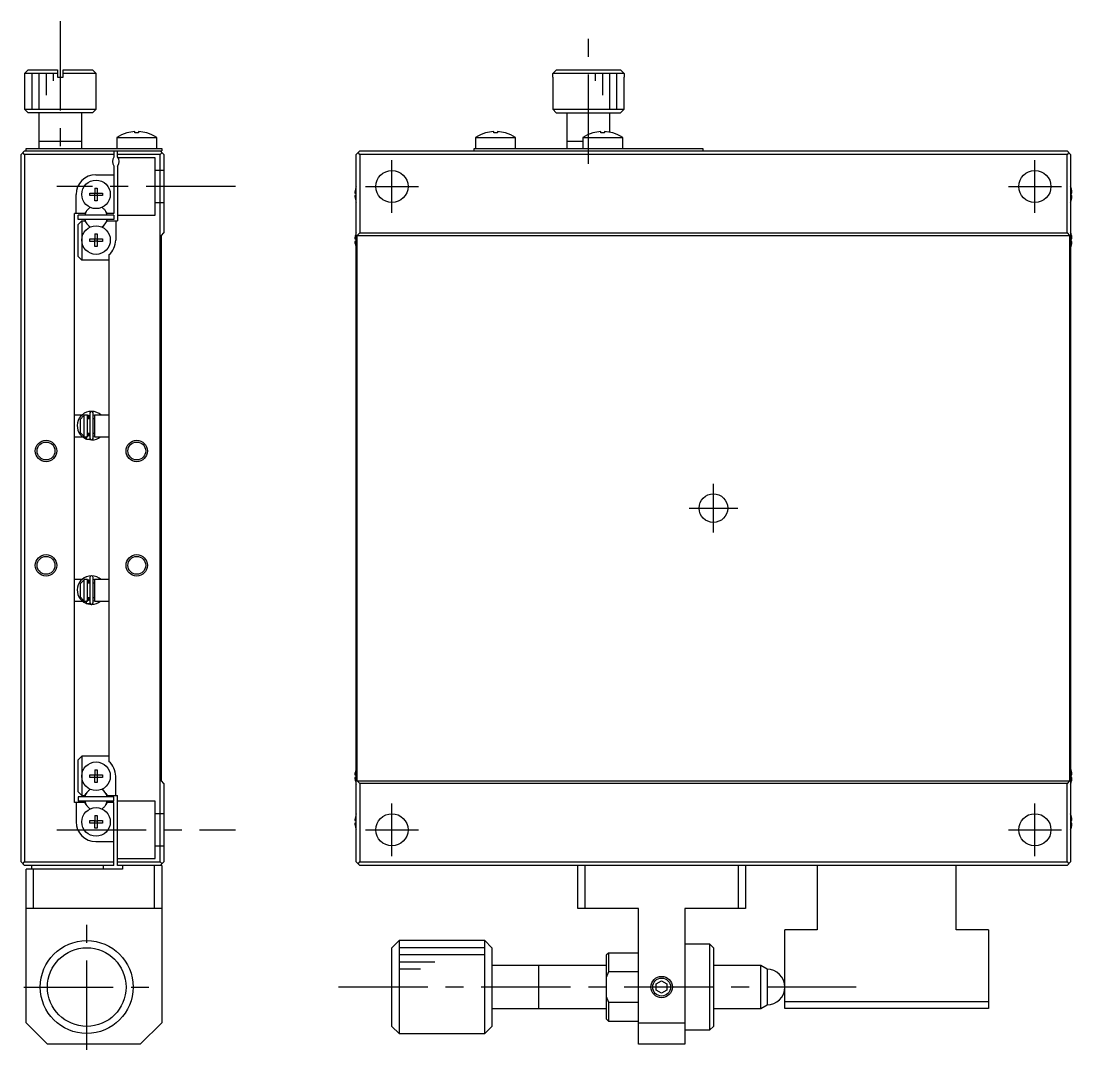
# Model space of a CAD drawing. Extents: x 27 to 399, y -7 to 250.
# Drawn here: x 251.7 to 398.8, y 65.5 to 209.5 of the extents above; entities that cross this region are included whole.
import ezdxf

# ---------------------------------------------------------------- set-up
doc = ezdxf.new("R2010")
doc.units = 0
doc.header["$LTSCALE"] = 10
doc.linetypes.add('CENTER', pattern=[2, 1.25, -0.25, 0.25, -0.25])
doc.linetypes.add('DASHED', pattern=[3.5, 2, -1.5])
doc.layers.get('0').update_dxf_attribs({"linetype": 'CONTINUOUS'})
doc.layers.add('CENTER', color=1, linetype='CENTER')

msp = doc.modelspace()

# ---------------------------------------------------------------- linework, layer by layer
at = {"color": 7, "linetype": 'CONTINUOUS'}
for p, q in [((252.708123, 202.643463), (252.208123, 202.143463)), ((256.808123, 202.143463), (252.208123, 202.143463)), ((252.208123, 202.143463), (252.208123, 197.143463)), ((252.708123, 202.643463), (256.808123, 202.643463)), ((256.808123, 202.643463), (256.808123, 201.643463)), ((256.808123, 201.643463), (257.608123, 201.643463)), ((257.608123, 202.643463), (261.708123, 202.643463)), ((257.608123, 201.643463), (257.608123, 202.643463)), ((262.208123, 202.143463), (257.608123, 202.143463)), ((262.208123, 202.143463), (261.708123, 202.643463)), ((262.208123, 197.143463), (262.208123, 202.143463)), ((326.133259, 201.643463), (326.149285, 201.643463)), ((326.133259, 201.643463), (326.133259, 197.143463)), ((326.149285, 202.143463), (326.651072, 202.643463)), ((326.149285, 201.643463), (326.149285, 202.143463)), ((336.117233, 202.143463), (326.149285, 202.143463)), ((326.651072, 202.643463), (335.615446, 202.643463)), ((335.615446, 202.643463), (336.117233, 202.143463)), ((336.117233, 202.143463), (336.117233, 201.643463)), ((336.117233, 201.643463), (336.133259, 201.643463)), ((336.133259, 197.143463), (336.133259, 201.643463)), ((252.208123, 197.143463), (262.208123, 197.143463)), ((252.208123, 197.143463), (252.708123, 196.643463)), ((261.708123, 196.643463), (262.208123, 197.143463)), ((326.133259, 197.143463), (336.133259, 197.143463)), ((326.133259, 197.143463), (326.633259, 196.643463)), ((335.633259, 196.643463), (336.133259, 197.143463)), ((261.708123, 196.643463), (252.708123, 196.643463)), ((254.208123, 196.643463), (254.208123, 191.643463)), ((260.208123, 191.643463), (260.208123, 196.643463)), ((326.633259, 196.643463), (335.633259, 196.643463)), ((328.133259, 196.643463), (328.133259, 191.643463)), ((334.133259, 193.935538), (334.133259, 196.643463)), ((265.108123, 193.185926), (270.708123, 193.185926)), ((265.108123, 193.185926), (265.108123, 191.643463)), ((266.508984, 193.836668), (266.505976, 193.842836)), ((267.648123, 193.836668), (267.648123, 194.029925)), ((268.168123, 193.836668), (267.648123, 193.836668)), ((268.168123, 194.029925), (268.168123, 193.836668)), ((269.310271, 193.842836), (269.307262, 193.836668)), ((270.708123, 191.643463), (270.708123, 193.185926)), ((315.333259, 193.185926), (315.333259, 191.643463)), ((315.333259, 193.185926), (320.933259, 193.185926)), ((316.73412, 193.836668), (316.731111, 193.842836)), ((317.873259, 193.836668), (317.873259, 194.029925)), ((318.393259, 193.836668), (317.873259, 193.836668)), ((318.393259, 194.029925), (318.393259, 193.836668)), ((319.535407, 193.842836), (319.532398, 193.836668)), ((320.933259, 191.643463), (320.933259, 193.185926)), ((330.333259, 193.185926), (330.333259, 191.643463)), ((330.333259, 193.185926), (335.933259, 193.185926)), ((331.73412, 193.836668), (331.731111, 193.842836)), ((332.873259, 193.836668), (332.873259, 194.029925)), ((333.393259, 193.836668), (332.873259, 193.836668)), ((333.393259, 194.029925), (333.393259, 193.836668)), ((334.535407, 193.842836), (334.532398, 193.836668)), ((335.933259, 191.643463), (335.933259, 193.185926)), ((252.208123, 191.343463), (251.708123, 190.843463)), ((252.208123, 191.343463), (271.408123, 191.343463)), ((252.408123, 191.343463), (252.408123, 191.643463)), ((252.408123, 191.643463), (271.408123, 191.643463)), ((260.208123, 192.643463), (254.208123, 192.643463)), ((264.708123, 191.343463), (264.708123, 190.443463)), ((265.208123, 190.504901), (265.208123, 191.343463)), ((271.708123, 190.843463), (271.208123, 191.343463)), ((271.408123, 191.643463), (271.408123, 191.343463)), ((299.133259, 191.343463), (298.633259, 190.843463)), ((299.133259, 191.343463), (398.133259, 191.343463)), ((315.133259, 191.343463), (315.133259, 191.643463)), ((315.133259, 191.643463), (347.133259, 191.643463)), ((330.333259, 192.643463), (328.133259, 192.643463)), ((347.133259, 191.643463), (347.133259, 191.343463)), ((398.633259, 190.843463), (398.133259, 191.343463)), ((251.708123, 91.843463), (251.708123, 190.843463)), ((252.208123, 190.843463), (251.958123, 191.093463)), ((264.708123, 190.843463), (252.208123, 190.843463)), ((252.208123, 190.843463), (252.208123, 91.843463)), ((271.208123, 190.843463), (265.208123, 190.843463)), ((271.458123, 191.093463), (271.208123, 190.843463)), ((271.208123, 91.843463), (271.208123, 190.843463)), ((271.708123, 190.843463), (271.708123, 179.843463)), ((298.633259, 91.843463), (298.633259, 190.843463)), ((299.133259, 190.843463), (298.883259, 191.093463)), ((398.133259, 190.843463), (299.133259, 190.843463)), ((299.133259, 190.843463), (299.133259, 179.843463)), ((398.383259, 191.093463), (398.133259, 190.843463)), ((398.133259, 179.843463), (398.133259, 190.843463)), ((398.633259, 190.843463), (398.633259, 91.843463)), ((264.708123, 189.243463), (264.708123, 182.543463)), ((265.208123, 189.182025), (265.208123, 181.543463)), ((262.158123, 187.993463), (264.708123, 187.993463)), ((261.321762, 185.063463), (261.321762, 185.423463)), ((261.321762, 185.423463), (262.028123, 185.423463)), ((262.028123, 186.129824), (262.388123, 186.129824)), ((262.028123, 186.129824), (262.028123, 185.423463)), ((262.038495, 185.413091), (262.028123, 185.423463)), ((262.038495, 185.413091), (262.377751, 185.413091)), ((262.038495, 185.073835), (262.038495, 185.413091)), ((262.377751, 185.413091), (262.388123, 185.423463)), ((262.377751, 185.413091), (262.377751, 185.073835)), ((262.388123, 186.129824), (262.388123, 185.423463)), ((262.388123, 185.423463), (263.094485, 185.423463)), ((263.094485, 185.423463), (263.094485, 185.063463)), ((298.4434, 185.423463), (298.563737, 185.423463)), ((298.559115, 186.132079), (298.563737, 186.129824)), ((298.563737, 185.423463), (298.563737, 185.063463)), ((398.702781, 186.129824), (398.707403, 186.132079)), ((398.702781, 185.423463), (398.823118, 185.423463)), ((398.702781, 185.063463), (398.702781, 185.423463)), ((259.408123, 182.543463), (259.408123, 185.243463)), ((262.028123, 185.063463), (261.321762, 185.063463)), ((262.038495, 185.073835), (262.028123, 185.063463)), ((262.028123, 184.357101), (262.028123, 185.063463)), ((262.388123, 184.357101), (262.028123, 184.357101)), ((262.377751, 185.073835), (262.038495, 185.073835)), ((262.377751, 185.073835), (262.388123, 185.063463)), ((262.388123, 185.063463), (262.388123, 184.357101)), ((263.094485, 185.063463), (262.388123, 185.063463)), ((298.563737, 185.063463), (298.4434, 185.063463)), ((298.563737, 184.357101), (298.559115, 184.354847)), ((398.823118, 185.063463), (398.702781, 185.063463)), ((398.707403, 184.354847), (398.702781, 184.357101)), ((259.208123, 100.143463), (259.208123, 182.543463)), ((260.663711, 182.543463), (259.208123, 182.543463)), ((260.833308, 182.837213), (260.663711, 182.543463)), ((263.752535, 182.543463), (263.582939, 182.837213)), ((264.708123, 182.543463), (263.752535, 182.543463)), ((259.708123, 181.743463), (259.708123, 182.343463)), ((264.708123, 182.343463), (259.708123, 182.343463)), ((264.708123, 181.743463), (259.708123, 181.743463)), ((259.708123, 181.043463), (260.208123, 181.543463)), ((259.708123, 176.543463), (259.708123, 181.043463)), ((260.208123, 181.543463), (260.663711, 181.543463)), ((260.208123, 181.543463), (260.208123, 176.043463)), ((260.663711, 181.543463), (260.833308, 181.249713)), ((263.582939, 181.249713), (263.752535, 181.543463)), ((263.752535, 181.543463), (265.208123, 181.543463)), ((264.708123, 182.343463), (264.708123, 181.743463)), ((264.958123, 181.543463), (264.958123, 178.843463)), ((262.028123, 179.729824), (262.388123, 179.729824)), ((262.028123, 179.729824), (262.028123, 179.023463)), ((262.388123, 179.729824), (262.388123, 179.023463)), ((271.358123, 179.493463), (271.708123, 179.843463)), ((271.358123, 103.193463), (271.358123, 179.493463)), ((298.559115, 179.732079), (298.563737, 179.729824)), ((298.783259, 179.493463), (299.133259, 179.843463)), ((298.783259, 103.193463), (298.783259, 179.493463)), ((298.783259, 179.493463), (398.483259, 179.493463)), ((299.133259, 179.843463), (398.133259, 179.843463)), ((398.133259, 179.843463), (398.483259, 179.493463)), ((398.483259, 179.493463), (398.483259, 103.193463)), ((398.702781, 179.729824), (398.707403, 179.732079)), ((261.321762, 178.663463), (261.321762, 179.023463)), ((261.321762, 179.023463), (262.028123, 179.023463)), ((262.028123, 178.663463), (261.321762, 178.663463)), ((262.038495, 179.013091), (262.028123, 179.023463)), ((262.038495, 178.673835), (262.028123, 178.663463)), ((262.028123, 177.957101), (262.028123, 178.663463)), ((262.038495, 179.013091), (262.377751, 179.013091)), ((262.038495, 178.673835), (262.038495, 179.013091)), ((262.377751, 178.673835), (262.038495, 178.673835)), ((262.377751, 179.013091), (262.388123, 179.023463)), ((262.377751, 179.013091), (262.377751, 178.673835)), ((262.377751, 178.673835), (262.388123, 178.663463)), ((262.388123, 179.023463), (263.094485, 179.023463)), ((262.388123, 178.663463), (262.388123, 177.957101)), ((263.094485, 178.663463), (262.388123, 178.663463)), ((263.094485, 179.023463), (263.094485, 178.663463)), ((298.4434, 179.023463), (298.563737, 179.023463)), ((298.563737, 178.663463), (298.4434, 178.663463)), ((298.563737, 179.023463), (298.563737, 178.663463)), ((398.702781, 179.023463), (398.823118, 179.023463)), ((398.702781, 178.663463), (398.702781, 179.023463)), ((398.823118, 178.663463), (398.702781, 178.663463)), ((260.208123, 176.043463), (259.708123, 176.543463)), ((262.388123, 177.957101), (262.028123, 177.957101)), ((264.008123, 176.764401), (264.008123, 105.922525)), ((298.563737, 177.957101), (298.559115, 177.954847)), ((398.707403, 177.954847), (398.702781, 177.957101)), ((264.008123, 176.043463), (260.208123, 176.043463)), ((260.847253, 154.746624), (260.795159, 154.726961)), ((261.348307, 154.659547), (261.348307, 151.109547)), ((261.798307, 151.109547), (261.798307, 154.659547)), ((260.206478, 154.343463), (259.208123, 154.343463)), ((260.008123, 153.759978), (260.508123, 154.289146)), ((260.008123, 153.759978), (260.008123, 151.926948)), ((261.008123, 154.343463), (260.508123, 154.343463)), ((260.508123, 154.343463), (260.508123, 151.343463)), ((261.008123, 151.343463), (261.008123, 154.343463)), ((261.348307, 153.843463), (261.008123, 153.843463)), ((261.01179, 154.326123), (261.02287, 154.328564)), ((261.02287, 154.328564), (261.036321, 154.330882)), ((261.036321, 154.330882), (261.049874, 154.332518)), ((261.049874, 154.332518), (261.063494, 154.333469)), ((261.063494, 154.333469), (261.077147, 154.33373)), ((261.077147, 154.33373), (261.090797, 154.333302)), ((261.090797, 154.333302), (261.104409, 154.332186)), ((261.104409, 154.332186), (261.117948, 154.330383)), ((261.117948, 154.330383), (261.131378, 154.3279)), ((261.131378, 154.3279), (261.144666, 154.324743)), ((261.144666, 154.324743), (261.157777, 154.320921)), ((261.157777, 154.320921), (261.170677, 154.316443)), ((261.170677, 154.316443), (261.183335, 154.311323)), ((261.183335, 154.311323), (261.195717, 154.305575)), ((261.195717, 154.305575), (261.207793, 154.299213)), ((261.207793, 154.299213), (261.219533, 154.292255)), ((261.208123, 153.843463), (261.208123, 154.29948)), ((261.219533, 154.292255), (261.230908, 154.284719)), ((261.230908, 154.284719), (261.241889, 154.276627)), ((261.241889, 154.276627), (261.252449, 154.267998)), ((261.252449, 154.267998), (261.262565, 154.258856)), ((261.262565, 154.258856), (261.27221, 154.249224)), ((261.27221, 154.249224), (261.281362, 154.239127)), ((261.281362, 154.239127), (261.29, 154.228592)), ((261.29, 154.228592), (261.298103, 154.217644)), ((261.298103, 154.217644), (261.305652, 154.206312)), ((261.305652, 154.206312), (261.312631, 154.194623)), ((261.312631, 154.194623), (261.319023, 154.182608)), ((261.319023, 154.182608), (261.324813, 154.170294)), ((261.324813, 154.170294), (261.329989, 154.157714)), ((261.329989, 154.157714), (261.33454, 154.144897)), ((261.33454, 154.144897), (261.338454, 154.131875)), ((261.338454, 154.131875), (261.341724, 154.118678)), ((261.341724, 154.118678), (261.344343, 154.10534)), ((261.344343, 154.10534), (261.346304, 154.091891)), ((261.346304, 154.091891), (261.347603, 154.078364)), ((261.347603, 154.078364), (261.348238, 154.064791)), ((261.348238, 154.064791), (261.348307, 154.058684)), ((262.008123, 153.843463), (261.798307, 153.843463)), ((261.798372, 154.418342), (262.097139, 154.343871)), ((264.008123, 154.343463), (262.008123, 154.343463)), ((262.008123, 154.343463), (262.008123, 151.343463)), ((260.508123, 151.39778), (260.008123, 151.926948)), ((261.008123, 151.843463), (261.348307, 151.843463)), ((261.208123, 151.469996), (261.208123, 151.843463)), ((261.285898, 151.535368), (261.277029, 151.525061)), ((261.294246, 151.546099), (261.285898, 151.535368)), ((261.302051, 151.557227), (261.294246, 151.546099)), ((261.309297, 151.568725), (261.302051, 151.557227)), ((261.315967, 151.580564), (261.309297, 151.568725)), ((261.322044, 151.592716), (261.315967, 151.580564)), ((261.327517, 151.605151), (261.322044, 151.592716)), ((261.332371, 151.617839), (261.327517, 151.605151)), ((261.336597, 151.63075), (261.332371, 151.617839)), ((261.340184, 151.643852), (261.336597, 151.63075)), ((261.343124, 151.657114), (261.340184, 151.643852)), ((261.345411, 151.670504), (261.343124, 151.657114)), ((261.347039, 151.683991), (261.345411, 151.670504)), ((261.348005, 151.697543), (261.347039, 151.683991)), ((261.348307, 151.710411), (261.348005, 151.697543)), ((261.798307, 151.843463), (262.008123, 151.843463)), ((259.208123, 151.343463), (260.299779, 151.343463)), ((260.508123, 151.343463), (261.008123, 151.343463)), ((260.71344, 151.079457), (260.794003, 151.04322)), ((260.786128, 151.046525), (260.866387, 151.288437)), ((260.793297, 151.050626), (260.793264, 151.046695)), ((260.793264, 151.046695), (260.793664, 151.044205)), ((260.793849, 151.05571), (260.793297, 151.050626)), ((260.793664, 151.044205), (260.793977, 151.043381)), ((260.794915, 151.061918), (260.793849, 151.05571)), ((260.793977, 151.043381), (260.795159, 151.042134)), ((260.794003, 151.04322), (260.838387, 151.025085)), ((260.796491, 151.069212), (260.794915, 151.061918)), ((260.795159, 151.042134), (260.826822, 151.029636)), ((260.798566, 151.077551), (260.796491, 151.069212)), ((260.801129, 151.086886), (260.798566, 151.077551)), ((260.804165, 151.097164), (260.801129, 151.086886)), ((260.807656, 151.108325), (260.804165, 151.097164)), ((260.811583, 151.120303), (260.807656, 151.108325)), ((260.815921, 151.13303), (260.811583, 151.120303)), ((260.820647, 151.146432), (260.815921, 151.13303)), ((260.825732, 151.160431), (260.820647, 151.146432)), ((260.831147, 151.174946), (260.825732, 151.160431)), ((260.826822, 151.029636), (260.86084, 151.018082)), ((260.836861, 151.189893), (260.831147, 151.174946)), ((260.842841, 151.205185), (260.836861, 151.189893)), ((260.838387, 151.025085), (261.553901, 150.885403)), ((260.849052, 151.220733), (260.842841, 151.205185)), ((260.855458, 151.236447), (260.849052, 151.220733)), ((260.862022, 151.252237), (260.855458, 151.236447)), ((260.86084, 151.018082), (260.895388, 151.008238)), ((260.868706, 151.26801), (260.862022, 151.252237)), ((260.866387, 151.288437), (260.891525, 151.343479)), ((260.87547, 151.283676), (260.868706, 151.26801)), ((260.882277, 151.299142), (260.87547, 151.283676)), ((260.889086, 151.314321), (260.882277, 151.299142)), ((260.895858, 151.329123), (260.889086, 151.314321)), ((260.895388, 151.008238), (260.930378, 151.000128)), ((260.902553, 151.343463), (260.895858, 151.329123)), ((260.930378, 151.000128), (260.965726, 150.993773)), ((260.965726, 150.993773), (261.001343, 150.989187)), ((261.001343, 150.989187), (261.037141, 150.986382)), ((261.016764, 151.441816), (261.008105, 151.443892)), ((261.030166, 151.439187), (261.016764, 151.441816)), ((261.043684, 151.437238), (261.030166, 151.439187)), ((261.037141, 150.986382), (261.073034, 150.985364)), ((261.057283, 151.435974), (261.043684, 151.437238)), ((261.070926, 151.435398), (261.057283, 151.435974)), ((261.08458, 151.435512), (261.070926, 151.435398)), ((261.073034, 150.985364), (261.108933, 150.986136)), ((261.098209, 151.436315), (261.08458, 151.435512)), ((261.111777, 151.437804), (261.098209, 151.436315)), ((261.108933, 150.986136), (261.144749, 150.988695)), ((261.12525, 151.439975), (261.111777, 151.437804)), ((261.138594, 151.442821), (261.12525, 151.439975)), ((261.151774, 151.446335), (261.138594, 151.442821)), ((261.144749, 150.988695), (261.180394, 150.993037)), ((261.164758, 151.450507), (261.151774, 151.446335)), ((261.177512, 151.455324), (261.164758, 151.450507)), ((261.190005, 151.460774), (261.177512, 151.455324)), ((261.180394, 150.993037), (261.215781, 150.999148)), ((261.202205, 151.466842), (261.190005, 151.460774)), ((261.214083, 151.473511), (261.202205, 151.466842)), ((261.22561, 151.480764), (261.214083, 151.473511)), ((261.215781, 150.999148), (261.250823, 151.007016)), ((261.236757, 151.488581), (261.22561, 151.480764)), ((261.247497, 151.496941), (261.236757, 151.488581)), ((261.257805, 151.505824), (261.247497, 151.496941)), ((261.250823, 151.007016), (261.285433, 151.016621)), ((261.267657, 151.515205), (261.257805, 151.505824)), ((261.277029, 151.525061), (261.267657, 151.515205)), ((261.285433, 151.016621), (261.319527, 151.027938)), ((261.319527, 151.027938), (261.35302, 151.040942)), ((261.35302, 151.040942), (261.358391, 151.043208)), ((262.008248, 151.396517), (261.798364, 151.350439)), ((262.008123, 151.343463), (264.008123, 151.343463)), ((260.206478, 131.343463), (259.208123, 131.343463)), ((260.008123, 130.759978), (260.508123, 131.289146)), ((261.008123, 131.343463), (260.508123, 131.343463)), ((260.508123, 131.343463), (260.508123, 128.343463)), ((260.847253, 131.746624), (260.795159, 131.726961)), ((261.008123, 128.343463), (261.008123, 131.343463)), ((261.01179, 131.326123), (261.02287, 131.328564)), ((261.02287, 131.328564), (261.036321, 131.330882)), ((261.036321, 131.330882), (261.049874, 131.332518)), ((261.049874, 131.332518), (261.063494, 131.333469)), ((261.063494, 131.333469), (261.077147, 131.33373)), ((261.077147, 131.33373), (261.090797, 131.333302)), ((261.090797, 131.333302), (261.104409, 131.332186)), ((261.104409, 131.332186), (261.117948, 131.330383)), ((261.117948, 131.330383), (261.131378, 131.3279)), ((261.131378, 131.3279), (261.144666, 131.324743)), ((261.144666, 131.324743), (261.157777, 131.320921)), ((261.157777, 131.320921), (261.170677, 131.316443)), ((261.170677, 131.316443), (261.183335, 131.311323)), ((261.183335, 131.311323), (261.195717, 131.305575)), ((261.195717, 131.305575), (261.207793, 131.299213)), ((261.207793, 131.299213), (261.219533, 131.292255)), ((261.208123, 130.843463), (261.208123, 131.29948)), ((261.219533, 131.292255), (261.230908, 131.284719)), ((261.230908, 131.284719), (261.241889, 131.276627)), ((261.241889, 131.276627), (261.252449, 131.267998)), ((261.252449, 131.267998), (261.262565, 131.258856)), ((261.262565, 131.258856), (261.27221, 131.249224)), ((261.27221, 131.249224), (261.281362, 131.239127)), ((261.281362, 131.239127), (261.29, 131.228592)), ((261.29, 131.228592), (261.298103, 131.217644)), ((261.298103, 131.217644), (261.305652, 131.206312)), ((261.305652, 131.206312), (261.312631, 131.194623)), ((261.312631, 131.194623), (261.319023, 131.182608)), ((261.319023, 131.182608), (261.324813, 131.170294)), ((261.324813, 131.170294), (261.329989, 131.157714)), ((261.329989, 131.157714), (261.33454, 131.144897)), ((261.33454, 131.144897), (261.338454, 131.131875)), ((261.338454, 131.131875), (261.341724, 131.118678)), ((261.341724, 131.118678), (261.344343, 131.10534)), ((261.344343, 131.10534), (261.346304, 131.091891)), ((261.346304, 131.091891), (261.347603, 131.078364)), ((261.347603, 131.078364), (261.348238, 131.064791)), ((261.348238, 131.064791), (261.348307, 131.058684)), ((261.348307, 131.659547), (261.348307, 128.109547)), ((261.798307, 128.109547), (261.798307, 131.659547)), ((261.798372, 131.418342), (262.097139, 131.343871)), ((264.008123, 131.343463), (262.008123, 131.343463)), ((262.008123, 131.343463), (262.008123, 128.343463)), ((260.008123, 130.759978), (260.008123, 128.926948)), ((261.348307, 130.843463), (261.008123, 130.843463)), ((262.008123, 130.843463), (261.798307, 130.843463)), ((259.208123, 128.343463), (260.299779, 128.343463)), ((260.508123, 128.39778), (260.008123, 128.926948)), ((260.508123, 128.343463), (261.008123, 128.343463)), ((260.71344, 128.079457), (260.78656, 128.046386)), ((260.786128, 128.046525), (260.866387, 128.288437)), ((260.78656, 128.046386), (260.838387, 128.025085)), ((260.793298, 128.050641), (260.793263, 128.046707)), ((260.793263, 128.046707), (260.793664, 128.044205)), ((260.793851, 128.055729), (260.793298, 128.050641)), ((260.793664, 128.044205), (260.793977, 128.043381)), ((260.794919, 128.061938), (260.793851, 128.055729)), ((260.793977, 128.043381), (260.795159, 128.042134)), ((260.796496, 128.069235), (260.794919, 128.061938)), ((260.795159, 128.042134), (260.826822, 128.029636)), ((260.798573, 128.077575), (260.796496, 128.069235)), ((260.801137, 128.086912), (260.798573, 128.077575)), ((260.804173, 128.097191), (260.801137, 128.086912)), ((260.807665, 128.108352), (260.804173, 128.097191)), ((260.811592, 128.12033), (260.807665, 128.108352)), ((260.81593, 128.133057), (260.811592, 128.12033)), ((260.820656, 128.146458), (260.81593, 128.133057)), ((260.825741, 128.160456), (260.820656, 128.146458)), ((260.831156, 128.17497), (260.825741, 128.160456)), ((260.826822, 128.029636), (260.86084, 128.018082)), ((260.83687, 128.189915), (260.831156, 128.17497)), ((260.842849, 128.205205), (260.83687, 128.189915)), ((260.838387, 128.025085), (261.553901, 127.885403)), ((260.84906, 128.220751), (260.842849, 128.205205)), ((260.855465, 128.236463), (260.84906, 128.220751)), ((260.862028, 128.252251), (260.855465, 128.236463)), ((260.86084, 128.018082), (260.895388, 128.008238)), ((260.868711, 128.268022), (260.862028, 128.252251)), ((260.866387, 128.288437), (260.891525, 128.343479)), ((260.875474, 128.283685), (260.868711, 128.268022)), ((260.88228, 128.299149), (260.875474, 128.283685)), ((260.889088, 128.314325), (260.88228, 128.299149)), ((260.895858, 128.329125), (260.889088, 128.314325)), ((260.895388, 128.008238), (260.930378, 128.000128)), ((260.902553, 128.343463), (260.895858, 128.329125)), ((260.930378, 128.000128), (260.965726, 127.993773)), ((260.965726, 127.993773), (261.001343, 127.989187)), ((261.016764, 128.441816), (261.008105, 128.443892)), ((261.008123, 128.843463), (261.348307, 128.843463)), ((261.030166, 128.439187), (261.016764, 128.441816)), ((261.043684, 128.437238), (261.030166, 128.439187)), ((261.057283, 128.435974), (261.043684, 128.437238)), ((261.070926, 128.435398), (261.057283, 128.435974)), ((261.08458, 128.435512), (261.070926, 128.435398)), ((261.098209, 128.436315), (261.08458, 128.435512)), ((261.111777, 128.437804), (261.098209, 128.436315)), ((261.12525, 128.439975), (261.111777, 128.437804)), ((261.138594, 128.442821), (261.12525, 128.439975)), ((261.151774, 128.446335), (261.138594, 128.442821)), ((261.144749, 127.988695), (261.180394, 127.993037)), ((261.164758, 128.450507), (261.151774, 128.446335)), ((261.177512, 128.455324), (261.164758, 128.450507)), ((261.190005, 128.460774), (261.177512, 128.455324)), ((261.180394, 127.993037), (261.215781, 127.999148)), ((261.202205, 128.466842), (261.190005, 128.460774)), ((261.214083, 128.473511), (261.202205, 128.466842)), ((261.208123, 128.469996), (261.208123, 128.843463)), ((261.22561, 128.480764), (261.214083, 128.473511)), ((261.215781, 127.999148), (261.250823, 128.007016)), ((261.236757, 128.488581), (261.22561, 128.480764)), ((261.247497, 128.496941), (261.236757, 128.488581)), ((261.257805, 128.505824), (261.247497, 128.496941)), ((261.250823, 128.007016), (261.285433, 128.016621)), ((261.267657, 128.515205), (261.257805, 128.505824)), ((261.277029, 128.525061), (261.267657, 128.515205)), ((261.285898, 128.535368), (261.277029, 128.525061)), ((261.285433, 128.016621), (261.319527, 128.027938)), ((261.294246, 128.546099), (261.285898, 128.535368)), ((261.302051, 128.557227), (261.294246, 128.546099)), ((261.309297, 128.568725), (261.302051, 128.557227)), ((261.315967, 128.580564), (261.309297, 128.568725)), ((261.322044, 128.592716), (261.315967, 128.580564)), ((261.319527, 128.027938), (261.35302, 128.040942)), ((261.327517, 128.605151), (261.322044, 128.592716)), ((261.332371, 128.617839), (261.327517, 128.605151)), ((261.336597, 128.63075), (261.332371, 128.617839)), ((261.340184, 128.643852), (261.336597, 128.63075)), ((261.343124, 128.657114), (261.340184, 128.643852)), ((261.345411, 128.670504), (261.343124, 128.657114)), ((261.347039, 128.683991), (261.345411, 128.670504)), ((261.348005, 128.697543), (261.347039, 128.683991)), ((261.348307, 128.710411), (261.348005, 128.697543)), ((261.35302, 128.040942), (261.358391, 128.043208)), ((261.798307, 128.843463), (262.008123, 128.843463)), ((262.008248, 128.396517), (261.798364, 128.350439)), ((262.008123, 128.343463), (264.008123, 128.343463)), ((261.001343, 127.989187), (261.037141, 127.986382)), ((261.037141, 127.986382), (261.073034, 127.985364)), ((261.073034, 127.985364), (261.108933, 127.986136)), ((261.108933, 127.986136), (261.144749, 127.988695)), ((259.708123, 106.143463), (260.208123, 106.643463)), ((259.708123, 101.643463), (259.708123, 106.143463)), ((264.008123, 106.643463), (260.208123, 106.643463)), ((260.208123, 106.643463), (260.208123, 101.143463)), ((262.028123, 104.729824), (262.388123, 104.729824)), ((262.028123, 104.729824), (262.028123, 104.023463)), ((262.388123, 104.729824), (262.388123, 104.023463)), ((298.559115, 104.732079), (298.563737, 104.729824)), ((398.702781, 104.729824), (398.707403, 104.732079)), ((261.321762, 103.663463), (261.321762, 104.023463)), ((261.321762, 104.023463), (262.028123, 104.023463)), ((262.028123, 103.663463), (261.321762, 103.663463)), ((262.038495, 104.013091), (262.028123, 104.023463)), ((262.038495, 103.673835), (262.028123, 103.663463)), ((262.028123, 102.957101), (262.028123, 103.663463)), ((262.038495, 104.013091), (262.377751, 104.013091)), ((262.038495, 103.673835), (262.038495, 104.013091)), ((262.377751, 103.673835), (262.038495, 103.673835)), ((262.377751, 104.013091), (262.388123, 104.023463)), ((262.377751, 104.013091), (262.377751, 103.673835)), ((262.377751, 103.673835), (262.388123, 103.663463)), ((262.388123, 104.023463), (263.094485, 104.023463)), ((262.388123, 103.663463), (262.388123, 102.957101)), ((263.094485, 103.663463), (262.388123, 103.663463)), ((263.094485, 104.023463), (263.094485, 103.663463)), ((264.958123, 101.143463), (264.958123, 103.843463)), ((271.708123, 102.843463), (271.358123, 103.193463)), ((298.4434, 104.023463), (298.563737, 104.023463)), ((298.563737, 103.663463), (298.4434, 103.663463)), ((298.563737, 104.023463), (298.563737, 103.663463)), ((299.133259, 102.843463), (298.783259, 103.193463)), ((298.783259, 103.193463), (398.483259, 103.193463)), ((398.483259, 103.193463), (398.133259, 102.843463)), ((398.702781, 104.023463), (398.823118, 104.023463)), ((398.702781, 103.663463), (398.702781, 104.023463)), ((398.823118, 103.663463), (398.702781, 103.663463)), ((260.208123, 101.143463), (259.708123, 101.643463)), ((262.388123, 102.957101), (262.028123, 102.957101)), ((271.708123, 102.843463), (271.708123, 91.843463)), ((298.563737, 102.957101), (298.559115, 102.954847)), ((299.133259, 102.843463), (299.133259, 91.843463)), ((398.133259, 102.843463), (299.133259, 102.843463)), ((398.133259, 91.843463), (398.133259, 102.843463)), ((398.707403, 102.954847), (398.702781, 102.957101)), ((260.663711, 100.143463), (259.208123, 100.143463)), ((259.408123, 100.143463), (259.408123, 97.443463)), ((259.708123, 100.943463), (259.708123, 100.343463)), ((264.708123, 100.943463), (259.708123, 100.943463)), ((264.708123, 100.343463), (259.708123, 100.343463)), ((260.208123, 101.143463), (260.663711, 101.143463)), ((260.663711, 101.143463), (260.833308, 101.437213)), ((260.833308, 99.849713), (260.663711, 100.143463)), ((263.582939, 101.437213), (263.752535, 101.143463)), ((263.752535, 100.143463), (263.582939, 99.849713)), ((263.752535, 101.143463), (265.208123, 101.143463)), ((264.708123, 100.143463), (263.752535, 100.143463)), ((264.708123, 100.343463), (264.708123, 100.943463)), ((264.708123, 91.343463), (264.708123, 100.143463)), ((265.208123, 91.343463), (265.208123, 101.143463)), ((261.321762, 97.263463), (261.321762, 97.623463)), ((261.321762, 97.623463), (262.028123, 97.623463)), ((262.028123, 97.263463), (261.321762, 97.263463)), ((262.028123, 98.329824), (262.388123, 98.329824)), ((262.028123, 98.329824), (262.028123, 97.623463)), ((262.038495, 97.613091), (262.028123, 97.623463)), ((262.038495, 97.273835), (262.028123, 97.263463)), ((262.028123, 96.557101), (262.028123, 97.263463)), ((262.038495, 97.613091), (262.377751, 97.613091)), ((262.038495, 97.273835), (262.038495, 97.613091)), ((262.377751, 97.273835), (262.038495, 97.273835)), ((262.377751, 97.613091), (262.388123, 97.623463)), ((262.377751, 97.613091), (262.377751, 97.273835)), ((262.377751, 97.273835), (262.388123, 97.263463)), ((262.388123, 98.329824), (262.388123, 97.623463)), ((262.388123, 97.623463), (263.094485, 97.623463)), ((262.388123, 97.263463), (262.388123, 96.557101)), ((263.094485, 97.263463), (262.388123, 97.263463)), ((263.094485, 97.623463), (263.094485, 97.263463)), ((298.4434, 97.623463), (298.563737, 97.623463)), ((298.563737, 97.263463), (298.4434, 97.263463)), ((298.559115, 98.332079), (298.563737, 98.329824)), ((298.563737, 97.623463), (298.563737, 97.263463)), ((398.702781, 98.329824), (398.707403, 98.332079)), ((398.702781, 97.623463), (398.823118, 97.623463)), ((398.702781, 97.263463), (398.702781, 97.623463)), ((398.823118, 97.263463), (398.702781, 97.263463)), ((262.388123, 96.557101), (262.028123, 96.557101)), ((298.563737, 96.557101), (298.559115, 96.554847)), ((398.707403, 96.554847), (398.702781, 96.557101)), ((262.158123, 94.693463), (264.708123, 94.693463)), ((252.208123, 91.343463), (251.708123, 91.843463)), ((251.958123, 91.593463), (252.208123, 91.843463)), ((252.208123, 91.843463), (264.708123, 91.843463)), ((264.708123, 91.343463), (252.208123, 91.343463)), ((253.208123, 90.843463), (253.208123, 91.343463)), ((263.208123, 91.343463), (263.208123, 90.843463)), ((265.208123, 91.843463), (271.208123, 91.843463)), ((271.408123, 91.343463), (265.208123, 91.343463)), ((265.908123, 91.343463), (265.908123, 90.843463)), ((270.408123, 85.343463), (270.408123, 91.343463)), ((271.208123, 91.843463), (271.458123, 91.593463)), ((271.708123, 91.843463), (271.208123, 91.343463)), ((271.408123, 91.343463), (271.408123, 69.343463)), ((298.633259, 91.843463), (299.133259, 91.343463)), ((298.883259, 91.593463), (299.133259, 91.843463)), ((299.133259, 91.843463), (398.133259, 91.843463)), ((398.133259, 91.343463), (299.133259, 91.343463)), ((329.633259, 85.343463), (329.633259, 91.343463)), ((330.633259, 91.343463), (330.633259, 85.343463)), ((352.133259, 85.343463), (352.133259, 91.343463)), ((353.133259, 91.343463), (353.133259, 85.343463)), ((363.133259, 91.343463), (363.133259, 82.343463)), ((382.633259, 82.343463), (382.633259, 91.343463)), ((398.133259, 91.843463), (398.383259, 91.593463)), ((398.133259, 91.343463), (398.633259, 91.843463)), ((252.408123, 69.343463), (252.408123, 90.843463)), ((265.908123, 90.843463), (252.408123, 90.843463)), ((253.408123, 90.843463), (253.408123, 85.343463)), ((271.408123, 85.343463), (252.408123, 85.343463)), ((338.133259, 85.343463), (329.633259, 85.343463)), ((338.133259, 66.343463), (338.133259, 85.343463)), ((353.133259, 85.343463), (344.633259, 85.343463)), ((344.633259, 85.343463), (344.633259, 66.343463)), ((363.133259, 82.343463), (358.633259, 82.343463)), ((358.633259, 71.343463), (358.633259, 82.343463)), ((387.133259, 82.343463), (382.633259, 82.343463)), ((387.133259, 82.343463), (387.133259, 71.343463)), ((304.633259, 80.843463), (303.633259, 79.843463)), ((303.633259, 68.843463), (303.633259, 79.843463)), ((304.633259, 80.843463), (304.633259, 67.843463)), ((316.633259, 80.843463), (304.633259, 80.843463)), ((317.633259, 79.843463), (316.633259, 80.843463)), ((316.633259, 67.843463), (316.633259, 80.843463)), ((317.633259, 79.843463), (317.633259, 68.843463)), ((348.133259, 80.343463), (344.633259, 80.343463)), ((348.133259, 68.343463), (348.133259, 80.343463)), ((348.633259, 79.843463), (348.133259, 80.343463)), ((348.633259, 79.843463), (348.633259, 68.843463)), ((333.933259, 79.093463), (333.633259, 78.793463)), ((333.633259, 78.793463), (333.633259, 69.893463)), ((333.933259, 79.093463), (333.933259, 76.464783)), ((338.133259, 79.093463), (333.933259, 79.093463)), ((333.63324, 77.343463), (317.633259, 77.343463)), ((324.133259, 77.343468), (324.133259, 71.343458)), ((355.267234, 77.343463), (348.633278, 77.343463)), ((355.267234, 71.343586), (355.267234, 77.343463)), ((356.133259, 76.843463), (355.267234, 77.343463)), ((356.133259, 76.843463), (356.133259, 71.843565)), ((333.933259, 76.464783), (333.633259, 75.662554)), ((338.133259, 76.464783), (333.933259, 76.464783)), ((340.633259, 74.776476), (341.383259, 75.209488)), ((341.383259, 75.209488), (342.133259, 74.776476)), ((340.633259, 73.91045), (340.633259, 74.776476)), ((341.383259, 73.477438), (340.633259, 73.91045)), ((342.133259, 73.91045), (341.383259, 73.477438)), ((342.133259, 74.776476), (342.133259, 73.91045)), ((333.633259, 73.024372), (333.933259, 72.222143)), ((333.933259, 72.222143), (333.933259, 69.593463)), ((333.933259, 72.222143), (338.133259, 72.222143)), ((358.633259, 72.343463), (387.133259, 72.343463)), ((317.633259, 71.343463), (333.63324, 71.343463)), ((348.633278, 71.343463), (355.267234, 71.343463)), ((355.267234, 71.343463), (356.133259, 71.843463)), ((387.133259, 71.343463), (358.633259, 71.343463)), ((252.408123, 69.343463), (255.408123, 66.343463)), ((268.408123, 66.343463), (271.408123, 69.343463)), ((333.633259, 69.893463), (333.933259, 69.593463)), ((333.933259, 69.593463), (338.133259, 69.593463)), ((338.133259, 69.343463), (344.633259, 69.343463)), ((303.633259, 68.843463), (304.633259, 67.843463)), ((304.633259, 67.843463), (316.633259, 67.843463)), ((316.633259, 67.843463), (317.633259, 68.843463)), ((344.633259, 68.343463), (348.133259, 68.343463)), ((348.133259, 68.343463), (348.633259, 68.843463)), ((268.408123, 66.343463), (255.408123, 66.343463)), ((344.633259, 66.343463), (338.133259, 66.343463))]:
    msp.add_line(p, q, dxfattribs=at)
at = {"color": 3, "linetype": 'CONTINUOUS'}
for p, q in [((253.208123, 202.143463), (253.208123, 197.143463)), ((254.208123, 202.143463), (254.208123, 197.143463)), ((255.208123, 202.143463), (255.208123, 199.143463)), ((256.208123, 202.143463), (256.208123, 201.143463)), ((332.133259, 201.143463), (332.133259, 202.143463)), ((333.133259, 199.143463), (333.133259, 202.143463)), ((334.133259, 197.143463), (334.133259, 202.143463)), ((335.133259, 197.143463), (335.133259, 202.143463)), ((316.633259, 79.843463), (304.633259, 79.843463)), ((316.633259, 78.843463), (304.633259, 78.843463)), ((309.633259, 77.843463), (304.633259, 77.843463)), ((307.633259, 76.843463), (304.633259, 76.843463))]:
    msp.add_line(p, q, dxfattribs=at)
at = {"color": 3, "linetype": 'DASHED'}
for p, q in [((270.508123, 190.343463), (265.324371, 190.343463)), ((270.508123, 182.343463), (270.508123, 190.343463)), ((271.708123, 188.593463), (270.508123, 188.593463)), ((270.508123, 184.093463), (271.708123, 184.093463)), ((265.208123, 182.343463), (270.508123, 182.343463)), ((270.508123, 100.343463), (265.208123, 100.343463)), ((270.508123, 92.343463), (270.508123, 100.343463)), ((271.708123, 98.593463), (270.508123, 98.593463)), ((270.508123, 94.093463), (271.708123, 94.093463)), ((265.208123, 92.343463), (270.508123, 92.343463))]:
    msp.add_line(p, q, dxfattribs=at)
at = {"color": 7, "linetype": 'CONTINUOUS'}
for centre, radius in [((303.633259, 186.343463), 2.25), ((393.633259, 186.343463), 2.25), ((262.208123, 185.243463), 2), ((262.208123, 178.843463), 2), ((255.208123, 149.343463), 1.25), ((267.908123, 149.343463), 1.25), ((348.633259, 141.343463), 2), ((255.208123, 133.343463), 1.25), ((267.908123, 133.343463), 1.25), ((262.208123, 103.843463), 2), ((262.208123, 97.443463), 2), ((303.633259, 96.343463), 2.25), ((393.633259, 96.343463), 2.25), ((260.908123, 74.343463), 6.5), ((260.908123, 74.343463), 5.5), ((341.383259, 74.343463), 1.25)]:
    msp.add_circle(centre, radius, dxfattribs=at)
at = {"color": 3, "linetype": 'CONTINUOUS'}
for centre in [(255.208123, 149.343463), (267.908123, 149.343463), (255.208123, 133.343463), (267.908123, 133.343463), (341.383259, 74.343463)]:
    msp.add_circle(centre, 1.5, dxfattribs=at)
at = {"color": 7, "linetype": 'CONTINUOUS'}
for centre, radius, start, end in [((267.908123, 189.043463), 5, 106.285843, 124.055798), ((267.908123, 189.043463), 4.993235, 92.984767, 106.272555), ((267.908123, 189.043463), 4.993235, 73.727445, 87.015233), ((267.908123, 189.043463), 5, 55.944202, 73.714157), ((318.133259, 189.043463), 5, 106.285843, 124.055798), ((318.133259, 189.043463), 4.993235, 92.984767, 106.272555), ((318.133259, 189.043463), 4.993235, 73.727445, 87.015233), ((318.133259, 189.043463), 5, 55.944202, 73.714157), ((333.133259, 189.043463), 5, 106.285843, 124.055798), ((333.133259, 189.043463), 4.993235, 92.984767, 106.272555), ((333.133259, 189.043463), 4.993235, 73.727445, 87.015233), ((333.133259, 189.043463), 5, 55.944202, 73.714157), ((265.508123, 189.843463), 1, 143.130102, 216.869898), ((264.458123, 189.843463), 1, 318.590378, 41.409622), ((262.158123, 185.243463), 2.75, 90, 180), ((301.633259, 185.243463), 3.194933, 163.893288, 176.770291), ((301.633259, 185.243463), 3.2, 159.635865, 163.877467), ((395.633259, 185.243463), 3.2, 16.122533, 20.364135), ((395.633259, 185.243463), 3.194933, 3.229709, 16.106712), ((301.633259, 185.243463), 3.194933, 183.229709, 196.106712), ((301.633259, 185.243463), 3.2, 196.122533, 200.364135), ((395.633259, 185.243463), 3.2, 339.635865, 343.877467), ((395.633259, 185.243463), 3.194933, 343.893288, 356.770291), ((262.208123, 182.043462), 1.5875, 150, 169.10691), ((262.208123, 182.043463), 1.5875, 135, 150), ((262.323123, 181.928653), 1.75, 121.886504, 135.004406), ((262.208123, 182.043462), 1.5875, 120.433182, 134.999974), ((262.208123, 182.043462), 1.5875, 45.000026, 59.566818), ((262.093123, 181.928653), 1.75, 44.995594, 58.113496), ((262.208123, 182.043463), 1.5875, 30, 45), ((262.208123, 182.043462), 1.5875, 10.89309, 30), ((262.208123, 182.043462), 1.5875, 190.893016, 239.566737), ((262.208123, 182.043462), 1.5875, 300.433263, 349.106984), ((262.323123, 182.158273), 1.75, 224.995594, 238.113496), ((262.093123, 182.158273), 1.75, 301.886504, 315.004406), ((301.633259, 178.843463), 3.194933, 163.893288, 176.770291), ((301.633259, 178.843463), 3.2, 159.635865, 163.877467), ((395.633259, 178.843463), 3.2, 16.122533, 20.364135), ((395.633259, 178.843463), 3.194933, 3.229709, 16.106712), ((262.208123, 178.843463), 2.75, 310.885193, 0), ((301.633259, 178.843463), 3.194933, 183.229709, 196.106712), ((395.633259, 178.843463), 3.194933, 343.893288, 356.770291), ((301.633259, 178.843463), 3.2, 196.122533, 200.364135), ((395.633259, 178.843463), 3.2, 339.635865, 343.877467), ((261.573545, 152.884408), 1.99942, 90.711539, 247.093146), ((261.573307, 154.659547), 0.225, 0, 180), ((261.57473, 152.888467), 1.995282, 46.838639, 89.351778), ((261.573307, 151.109547), 0.225, 180, 0), ((261.57151, 152.889907), 2.004676, 270.771598, 309.498078), ((261.573545, 129.884408), 1.99942, 90.711539, 247.093146), ((261.573307, 131.659547), 0.225, 0, 180), ((261.57473, 129.888467), 1.995282, 46.838639, 89.351778), ((261.573307, 128.109547), 0.225, 180, 0), ((261.57151, 129.889907), 2.004676, 270.771598, 309.498078), ((262.208123, 103.843463), 2.75, 0, 49.114807), ((301.633259, 103.843463), 3.194933, 163.893288, 176.770291), ((301.633259, 103.843463), 3.2, 159.635865, 163.877467), ((395.633259, 103.843463), 3.2, 16.122533, 20.364135), ((395.633259, 103.843463), 3.194933, 3.229709, 16.106712), ((301.633259, 103.843463), 3.194933, 183.229709, 196.106712), ((395.633259, 103.843463), 3.194933, 343.893288, 356.770291), ((262.208123, 100.643464), 1.5875, 120.433263, 169.106984), ((262.323123, 100.528653), 1.75, 121.886504, 135.004406), ((262.208123, 100.643464), 1.5875, 10.893016, 59.566737), ((262.093123, 100.528653), 1.75, 44.995594, 58.113496), ((301.633259, 103.843463), 3.2, 196.122533, 200.364135), ((395.633259, 103.843463), 3.2, 339.635865, 343.877467), ((262.208123, 100.643464), 1.5875, 190.89309, 210.000031), ((262.208123, 100.643464), 1.5875, 329.999969, 349.10691), ((262.208123, 100.643463), 1.5875, 210, 225), ((262.208123, 100.643464), 1.5875, 225.000026, 239.566818), ((262.323123, 100.758273), 1.75, 224.995594, 238.113496), ((262.208123, 100.643464), 1.5875, 300.433182, 314.999974), ((262.093123, 100.758273), 1.75, 301.886504, 315.004406), ((262.208123, 100.643463), 1.5875, 315, 330), ((262.158123, 97.443463), 2.75, 180, 270), ((301.633259, 97.443463), 3.194933, 163.893288, 176.770291), ((301.633259, 97.443463), 3.194933, 183.229709, 196.106712), ((301.633259, 97.443463), 3.2, 159.635865, 163.877467), ((395.633259, 97.443463), 3.2, 16.122533, 20.364135), ((395.633259, 97.443463), 3.194933, 3.229709, 16.106712), ((395.633259, 97.443463), 3.194933, 343.893288, 356.770291), ((301.633259, 97.443463), 3.2, 196.122533, 200.364135), ((395.633259, 97.443463), 3.2, 339.635865, 343.877467), ((356.133259, 74.343463), 2.5, 270, 90)]:
    msp.add_arc(centre, radius, start, end, dxfattribs=at)
at = {"layer": 'CENTER', "color": 1, "linetype": 'CENTER'}
for p, q in [((257.208123, 209.493463), (257.208123, 189.493463)), ((331.133259, 189.493463), (331.133259, 209.493463)), ((303.633259, 182.643463), (303.633259, 190.043463)), ((393.633259, 182.643463), (393.633259, 190.043463)), ((281.708123, 186.343463), (256.708123, 186.343463)), ((299.933259, 186.343463), (307.333259, 186.343463)), ((389.933259, 186.343463), (397.333259, 186.343463)), ((348.633259, 137.943463), (348.633259, 144.743463)), ((345.233259, 141.343463), (352.033259, 141.343463)), ((303.633259, 92.643463), (303.633259, 100.043463)), ((393.633259, 92.643463), (393.633259, 100.043463)), ((256.708123, 96.343463), (281.708123, 96.343463)), ((299.933259, 96.343463), (307.333259, 96.343463)), ((389.933259, 96.343463), (397.333259, 96.343463)), ((260.908123, 65.543463), (260.908123, 83.143463)), ((252.108123, 74.343463), (269.708123, 74.343463)), ((368.633259, 74.343463), (293.633259, 74.343463))]:
    msp.add_line(p, q, dxfattribs=at)

doc.saveas('drawing.dxf')
